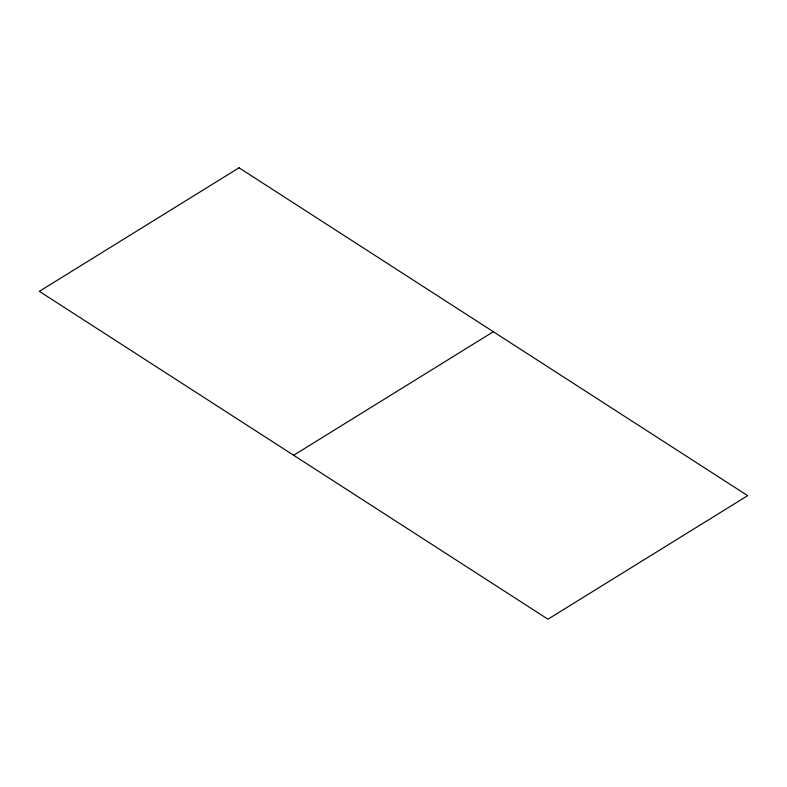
<?xml version="1.0" encoding="UTF-8"?>
<svg xmlns="http://www.w3.org/2000/svg" width="787" height="787" viewBox="0 0 787 787"><rect width="100%" height="100%" fill="white"/><g stroke="black" fill="none" stroke-linecap="round" stroke-linejoin="round"><path stroke-width="1.18" d="M293.649 455.28L493.351 331.721M239.041 167.798L39.35 291.347L547.959 619.202L747.65 495.653L239.041 167.798"/></g></svg>
